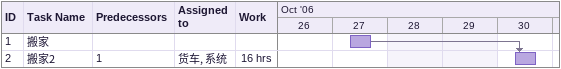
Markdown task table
| ID | Task | Start | Finish | Predecessors | Resources | Work (h) |
|---|---|---|---|---|---|---|
| 1 | 搬家 | 2006-10-27 | 2006-10-27 |  |  |  |
| 2 | 搬家2 | 2006-10-30 | 2006-10-30 | 1 | 货车, 系统 | 16 |
